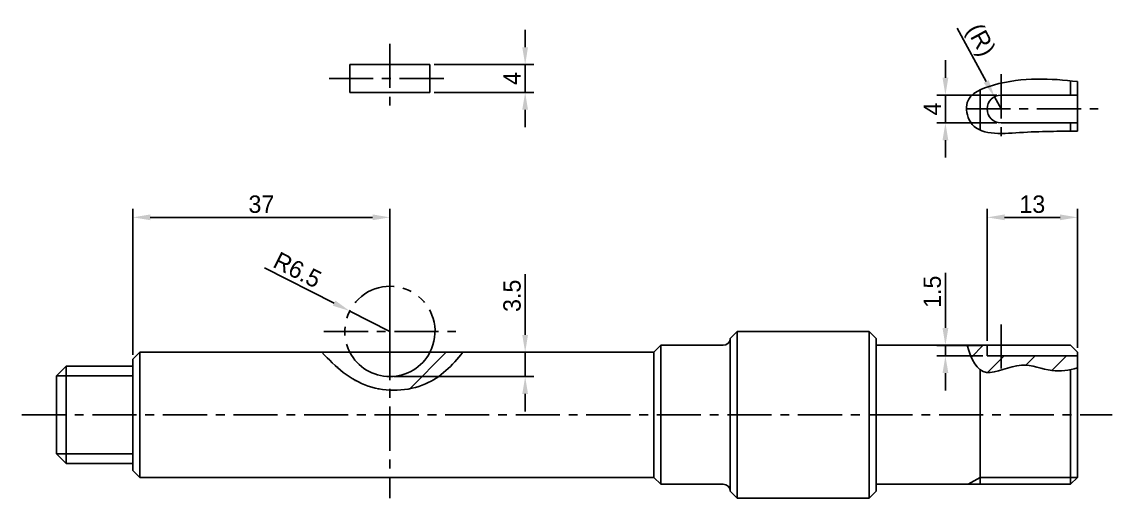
# Model space of a CAD drawing. Header units: millimetres. Extents: x 30 to 1168, y -22 to 440.
# Drawn here: x 1010.8 to 1167.8, y 194.3 to 262.9 of the extents above; entities that cross this region are included whole.
import ezdxf

# ---------------------------------------------------------------- set-up
doc = ezdxf.new("R2010")
doc.units = ezdxf.units.MM
doc.header["$LTSCALE"] = 0.2
doc.linetypes.add('CENTER', pattern=[50.8, 31.75, -6.35, 6.35, -6.35])
doc.linetypes.add('PHANTOM', pattern=[63.5, 31.75, -6.35, 6.35, -6.35, 6.35, -6.35])
for name, color, linetype in [('가는실선', 1, 'Continuous'), ('가상선', 1, 'PHANTOM'), ('외형선', 3, 'Continuous'), ('중심선', 1, 'CENTER'), ('치수', 1, 'Continuous')]:
    doc.layers.add(name, color=color, linetype=linetype)
doc.dimstyles.new('ISO-25', dxfattribs={"dimtxt": 2.5, "dimasz": 2.5, "dimexe": 1.25, "dimexo": 0.625, "dimtad": 1, "dimdsep": 46, "dimtxsty": 'Standard', "dimcen": 0, "dimclrt": 2, "dimadec": 0, "dimazin": 0, "dimtfac": 1, "dimtmove": 0, "dimatfit": 3, "dimfxl": 1, "dimarcsym": 0})
pattern_1 = [(45, (-4.636, 27.8166), (-2.245064, 2.245064), [])]

# ---------------------------------------------------------------- blocks, each defined once
blk = doc.blocks.new('*D63')
at = {"layer": 'Defpoints', "color": 0, "transparency": 16777216}
for p in [(1063.79, 234.73), (1063.79, 215.31), (1026.79, 214.31)]:
    blk.add_point(p, dxfattribs=at)
at = {"layer": '치수', "color": 0, "lineweight": -2, "transparency": 16777216}
for p, q in [((1026.79, 214.94), (1026.79, 235.98)), ((1063.79, 215.94), (1063.79, 235.98)), ((1029.29, 234.73), (1061.29, 234.73))]:
    blk.add_line(p, q, dxfattribs=at)
at = {"layer": '치수', "color": 0, "transparency": 16777216}
for points in [[(1029.29, 235.15), (1029.29, 234.32), (1026.79, 234.73)], [(1061.29, 235.15), (1061.29, 234.32), (1063.79, 234.73)]]:
    blk.add_solid(points, dxfattribs=at)
at = {"layer": '치수', "color": 2, "transparency": 16777216, "insert": (1045.29, 236.61), "char_height": 2.5, "attachment_point": 5}
blk.add_mtext('37', dxfattribs=at)
blk = doc.blocks.new('*D64')
at = {"layer": 'Defpoints', "color": 0, "transparency": 16777216}
for p in [(1069.56, 215.31), (1083.27, 215.31), (1063.79, 211.81)]:
    blk.add_point(p, dxfattribs=at)
at = {"layer": '치수', "color": 0, "lineweight": -2, "transparency": 16777216}
for p, q in [((1083.27, 217.81), (1083.27, 226.56)), ((1070.18, 215.31), (1084.52, 215.31)), ((1083.27, 211.81), (1083.27, 215.31)), ((1064.42, 211.81), (1084.52, 211.81)), ((1083.27, 209.31), (1083.27, 206.81))]:
    blk.add_line(p, q, dxfattribs=at)
at = {"layer": '치수', "color": 0, "transparency": 16777216}
for points in [[(1082.85, 217.81), (1083.68, 217.81), (1083.27, 215.31)], [(1082.85, 209.31), (1083.68, 209.31), (1083.27, 211.81)]]:
    blk.add_solid(points, dxfattribs=at)
at = {"layer": '치수', "color": 2, "transparency": 16777216, "insert": (1081.39, 223.44), "char_height": 2.5, "attachment_point": 5, "rotation": 90}
blk.add_mtext('3.5', dxfattribs=at)
blk = doc.blocks.new('*D65')
at = {"layer": 'Defpoints', "color": 0, "transparency": 16777216}
for p in [(1069.56, 256.71), (1069.56, 252.71), (1083.27, 252.71)]:
    blk.add_point(p, dxfattribs=at)
at = {"layer": '치수', "color": 0, "lineweight": -2, "transparency": 16777216}
for p, q in [((1083.27, 259.21), (1083.27, 261.71)), ((1070.18, 256.71), (1084.52, 256.71)), ((1083.27, 256.71), (1083.27, 252.71)), ((1070.18, 252.71), (1084.52, 252.71)), ((1083.27, 250.21), (1083.27, 247.71))]:
    blk.add_line(p, q, dxfattribs=at)
at = {"layer": '치수', "color": 0, "transparency": 16777216}
for points in [[(1082.85, 259.21), (1083.68, 259.21), (1083.27, 256.71)], [(1082.85, 250.21), (1083.68, 250.21), (1083.27, 252.71)]]:
    blk.add_solid(points, dxfattribs=at)
at = {"layer": '치수', "color": 2, "transparency": 16777216, "insert": (1081.39, 254.71), "char_height": 2.5, "attachment_point": 5, "rotation": 90}
blk.add_mtext('4', dxfattribs=at)
blk = doc.blocks.new('*D66')
at = {"layer": 'Defpoints', "color": 0, "transparency": 16777216}
for p in [(1058, 221.25), (1063.79, 218.31)]:
    blk.add_point(p, dxfattribs=at)
at = {"layer": '치수', "color": 0, "lineweight": -2, "transparency": 16777216}
for p, q in [((1045.73, 227.47), (1055.77, 222.38)), ((1063.79, 218.31), (1058, 221.25))]:
    blk.add_line(p, q, dxfattribs=at)
at = {"layer": '치수', "color": 0, "transparency": 16777216}
blk.add_solid([(1055.95, 222.75), (1055.58, 222.01), (1058, 221.25)], dxfattribs=at)
at = {"layer": '치수', "color": 2, "transparency": 16777216, "insert": (1050.48, 227.16), "char_height": 2.5, "attachment_point": 5, "rotation": 333.105}
blk.add_mtext('R6.5', dxfattribs=at)
blk = doc.blocks.new('*D67')
at = {"layer": 'Defpoints', "color": 0, "transparency": 16777216}
for p in [(1162.79, 234.73), (1149.79, 216.31), (1162.79, 215.31)]:
    blk.add_point(p, dxfattribs=at)
at = {"layer": '치수', "color": 0, "lineweight": -2, "transparency": 16777216}
for p, q in [((1149.79, 216.94), (1149.79, 235.98)), ((1162.79, 215.94), (1162.79, 235.98)), ((1152.29, 234.73), (1160.29, 234.73))]:
    blk.add_line(p, q, dxfattribs=at)
at = {"layer": '치수', "color": 0, "transparency": 16777216}
for points in [[(1152.29, 235.15), (1152.29, 234.32), (1149.79, 234.73)], [(1160.29, 235.15), (1160.29, 234.32), (1162.79, 234.73)]]:
    blk.add_solid(points, dxfattribs=at)
at = {"layer": '치수', "color": 2, "transparency": 16777216, "insert": (1156.29, 236.61), "char_height": 2.5, "attachment_point": 5}
blk.add_mtext('13', dxfattribs=at)
blk = doc.blocks.new('*D68')
at = {"layer": 'Defpoints', "color": 0, "transparency": 16777216}
for p in [(1143.78, 216.31), (1149.79, 216.31), (1149.79, 214.81)]:
    blk.add_point(p, dxfattribs=at)
at = {"layer": '치수', "color": 0, "lineweight": -2, "transparency": 16777216}
for p, q in [((1143.78, 218.81), (1143.78, 226.73)), ((1149.17, 216.31), (1142.53, 216.31)), ((1143.78, 214.81), (1143.78, 216.31)), ((1149.17, 214.81), (1142.53, 214.81)), ((1143.78, 212.31), (1143.78, 209.81))]:
    blk.add_line(p, q, dxfattribs=at)
at = {"layer": '치수', "color": 0, "transparency": 16777216}
for points in [[(1143.36, 218.81), (1144.2, 218.81), (1143.78, 216.31)], [(1143.36, 212.31), (1144.2, 212.31), (1143.78, 214.81)]]:
    blk.add_solid(points, dxfattribs=at)
at = {"layer": '치수', "color": 2, "transparency": 16777216, "insert": (1141.9, 224.02), "char_height": 2.5, "attachment_point": 5, "rotation": 90}
blk.add_mtext('1.5', dxfattribs=at)
blk = doc.blocks.new('*D69')
at = {"layer": 'Defpoints', "color": 0, "transparency": 16777216}
for p in [(1151.79, 252.33), (1143.78, 248.33), (1151.79, 248.33)]:
    blk.add_point(p, dxfattribs=at)
at = {"layer": '치수', "color": 0, "lineweight": -2, "transparency": 16777216}
for p, q in [((1143.78, 254.83), (1143.78, 257.33)), ((1151.17, 252.33), (1142.53, 252.33)), ((1143.78, 252.33), (1143.78, 248.33)), ((1151.17, 248.33), (1142.53, 248.33)), ((1143.78, 245.83), (1143.78, 243.33))]:
    blk.add_line(p, q, dxfattribs=at)
at = {"layer": '치수', "color": 0, "transparency": 16777216}
for points in [[(1143.36, 254.83), (1144.2, 254.83), (1143.78, 252.33)], [(1143.36, 245.83), (1144.2, 245.83), (1143.78, 248.33)]]:
    blk.add_solid(points, dxfattribs=at)
at = {"layer": '치수', "color": 2, "transparency": 16777216, "insert": (1141.9, 250.33), "char_height": 2.5, "attachment_point": 5, "rotation": 90}
blk.add_mtext('4', dxfattribs=at)
blk = doc.blocks.new('*D70')
at = {"layer": 'Defpoints', "color": 0, "transparency": 16777216}
for p in [(1150.84, 252.09), (1151.79, 250.33)]:
    blk.add_point(p, dxfattribs=at)
at = {"layer": '치수', "color": 0, "lineweight": -2, "transparency": 16777216}
for p, q in [((1145.49, 261.98), (1149.65, 254.29)), ((1151.79, 250.33), (1150.84, 252.09))]:
    blk.add_line(p, q, dxfattribs=at)
at = {"layer": '치수', "color": 0, "transparency": 16777216}
blk.add_solid([(1150.02, 254.48), (1149.29, 254.09), (1150.84, 252.09)], dxfattribs=at)
at = {"layer": '치수', "color": 2, "transparency": 16777216, "insert": (1148.63, 260.13), "char_height": 2.5, "attachment_point": 5, "rotation": 298.3904}
blk.add_mtext('(R)', dxfattribs=at)

msp = doc.modelspace()

# ---------------------------------------------------------------- hatches: boundary and pattern name
at = {"layer": '가는실선'}
h = msp.add_hatch(dxfattribs=at)
h.set_pattern_fill('ANSI31', color=256)
h.set_pattern_definition(pattern_1)
edge = h.paths.add_edge_path(flags=17)
edge.add_spline(control_points=[(1054.01, 215.311), (1055.957, 213.197), (1058.826, 210.638), (1062.719, 209.926), (1063.793, 209.872)], knot_values=[2.8960112, 2.8960112, 2.8960112, 2.8960112, 11.2179502, 14.3355286, 14.3355286, 14.3355286, 14.3355286], degree=3, periodic=0)
edge.add_line((1063.793, 209.872), (1063.793, 211.811))
edge.add_arc((1063.793, 218.311), 6.5, 207.48643, 270, ccw=False)
edge.add_line((1058.026, 215.311), (1054.01, 215.311))
edge = h.paths.add_edge_path()
edge.add_spline(control_points=[(1054.01, 215.311), (1055.957, 213.197), (1060.115, 209.488), (1069.138, 209.734), (1072.765, 213.403), (1074.312, 215.311)], knot_values=[2.8960112, 2.8960112, 2.8960112, 2.8960112, 11.2179502, 19.4778851, 26.6034547, 26.6034547, 26.6034547, 26.6034547], degree=3, periodic=0)
edge.add_line((1074.312, 215.311), (1069.559, 215.311))
edge.add_arc((1063.793, 218.311), 6.5, 207.48643, 332.51357, ccw=False)
edge.add_line((1058.026, 215.311), (1054.01, 215.311))
h = msp.add_hatch(dxfattribs=at)
h.set_pattern_fill('ANSI31', color=256)
h.set_pattern_definition(pattern_1)
edge = h.paths.add_edge_path()
edge.add_line((1151.793, 214.811), (1149.793, 214.811))
edge.add_line((1149.793, 214.811), (1149.793, 216.311))
edge.add_line((1149.793, 216.311), (1148.793, 216.311))
edge.add_line((1148.793, 216.311), (1148.793, 212.795))
edge.add_spline(control_points=[(1148.793, 212.795), (1149.064, 212.598), (1149.907, 212.236), (1151.025, 212.515), (1151.793, 212.748)], knot_values=[6.4938904, 6.4938904, 6.4938904, 6.4938904, 7.7697204, 10.0724518, 10.0724518, 10.0724518, 10.0724518], degree=3, periodic=0)
edge.add_line((1151.793, 212.748), (1151.793, 214.811))
edge = h.paths.add_edge_path()
edge.add_line((1148.793, 216.311), (1146.902, 216.311))
edge.add_spline(control_points=[(1146.902, 216.311), (1147.36, 214.738), (1147.929, 213.422), (1148.793, 212.795)], knot_values=[2.4375761, 2.4375761, 2.4375761, 2.4375761, 6.4938904, 6.4938904, 6.4938904, 6.4938904], degree=3, periodic=0)
edge.add_line((1148.793, 212.795), (1148.793, 216.311))
edge = h.paths.add_edge_path()
edge.add_line((1162.793, 214.811), (1151.793, 214.811))
edge.add_line((1151.793, 214.811), (1151.793, 212.748))
edge.add_spline(control_points=[(1151.793, 212.748), (1152.733, 213.033), (1155.357, 213.981), (1158.558, 212.452), (1160.9, 212.634), (1161.793, 212.815)], knot_values=[10.0724518, 10.0724518, 10.0724518, 10.0724518, 12.8915912, 17.3700843, 20.1130167, 20.1130167, 20.1130167, 20.1130167], degree=3, periodic=0)
edge.add_spline(control_points=[(1161.793, 212.815), (1162.126, 212.882), (1162.459, 212.965), (1162.793, 213.059)], knot_values=[20.1130167, 20.1130167, 20.1130167, 20.1130167, 21.1355992, 21.1355992, 21.1355992, 21.1355992], degree=3, periodic=0)
edge.add_line((1162.793, 213.059), (1162.793, 214.811))

# ---------------------------------------------------------------- linework, layer by layer
for p, q in [((1015.793, 211.911), (1026.793, 211.911)), ((1015.793, 200.711), (1026.793, 200.711)), ((1148.793, 197.311), (1147.061, 196.311)), ((1148.793, 197.311), (1162.793, 197.311))]:
    msp.add_line(p, q, dxfattribs=at)
for points, knots in [([(1162.793, 254.273), (1158.939, 254.712), (1153.573, 255.086), (1146.289, 252.218), (1147.455, 246.337), (1155.208, 247.111), (1160.208, 247.136), (1162.793, 247.117)], [1.5073796, 1.5073796, 1.5073796, 1.5073796, 13.5614078, 18.0788473, 20.9050599, 28.1337053, 36.3758094, 36.3758094, 36.3758094, 36.3758094]), ([(1054.01, 215.311), (1055.957, 213.197), (1060.115, 209.488), (1069.138, 209.734), (1072.765, 213.403), (1074.312, 215.311)], [2.8960112, 2.8960112, 2.8960112, 2.8960112, 11.2179502, 19.4778851, 26.6034547, 26.6034547, 26.6034547, 26.6034547]), ([(1146.902, 216.311), (1147.505, 214.243), (1149.061, 211.062), (1154.623, 214.332), (1158.884, 212.296), (1161.564, 212.711), (1162.793, 213.059)], [2.4375761, 2.4375761, 2.4375761, 2.4375761, 7.7697204, 12.8915912, 17.3700843, 21.1355992, 21.1355992, 21.1355992, 21.1355992])]:
    msp.add_open_spline(points, degree=3, knots=knots, dxfattribs=at)
at = {"layer": '가상선'}
msp.add_arc((1063.793, 218.311), 6.5, 332.51357, 207.48643, dxfattribs=at)
at = {"layer": '외형선'}
for p, q in [((1058.026, 256.711), (1069.559, 256.711)), ((1058.026, 256.711), (1058.026, 252.711)), ((1069.559, 252.711), (1069.559, 256.711)), ((1161.793, 252.328), (1161.793, 254.382)), ((1148.793, 247.282), (1148.793, 253.088)), ((1162.793, 247.117), (1162.793, 254.273)), ((1058.026, 252.711), (1069.559, 252.711)), ((1151.793, 252.328), (1162.793, 252.328)), ((1149.793, 250.328), (1149.793, 250.328)), ((1151.793, 248.328), (1162.793, 248.328)), ((1161.793, 247.122), (1161.793, 248.328)), ((1113.793, 218.311), (1112.793, 217.311)), ((1113.793, 218.311), (1132.793, 218.311)), ((1113.793, 218.311), (1113.793, 194.311)), ((1132.793, 218.311), (1133.793, 217.311)), ((1132.793, 218.311), (1132.793, 194.311)), ((1112.793, 217.311), (1112.793, 195.311)), ((1133.793, 217.311), (1133.793, 195.311)), ((1027.793, 215.311), (1026.793, 214.311)), ((1027.793, 215.311), (1101.793, 215.311)), ((1027.793, 215.311), (1027.793, 197.311)), ((1102.793, 216.311), (1101.793, 215.311)), ((1101.793, 215.311), (1101.793, 197.311)), ((1102.793, 216.311), (1111.793, 216.311)), ((1102.793, 216.311), (1102.793, 196.311)), ((1133.793, 216.311), (1161.793, 216.311)), ((1149.793, 216.311), (1149.793, 214.811)), ((1161.793, 216.311), (1162.793, 215.311)), ((1162.793, 215.311), (1162.793, 197.311)), ((1026.793, 214.311), (1026.793, 198.311)), ((1149.793, 214.811), (1162.793, 214.811)), ((1015.793, 211.911), (1017.193, 213.311)), ((1017.193, 213.311), (1026.793, 213.311)), ((1017.193, 213.311), (1017.193, 199.311)), ((1148.793, 212.795), (1148.793, 196.311)), ((1161.793, 212.815), (1161.793, 196.311)), ((1015.793, 211.911), (1015.793, 200.711)), ((1017.193, 199.311), (1015.793, 200.711)), ((1017.193, 199.311), (1026.793, 199.311)), ((1027.793, 197.311), (1026.793, 198.311)), ((1027.793, 197.311), (1101.793, 197.311)), ((1102.793, 196.311), (1101.793, 197.311)), ((1102.793, 196.311), (1111.793, 196.311)), ((1133.793, 196.311), (1161.793, 196.311)), ((1162.793, 197.311), (1161.793, 196.311)), ((1113.793, 194.311), (1112.793, 195.311)), ((1133.793, 195.311), (1132.793, 194.311)), ((1113.793, 194.311), (1132.793, 194.311))]:
    msp.add_line(p, q, dxfattribs=at)
for centre, radius, start, end in [((1151.793, 250.328), 2, 90, 180), ((1151.793, 250.328), 2, 180, 270), ((1111.793, 217.311), 1, 270, 0), ((1063.793, 218.311), 6.5, 207.48643, 332.51357), ((1111.793, 195.311), 1, 0, 90)]:
    msp.add_arc(centre, radius, start, end, dxfattribs=at)
at = {"layer": '중심선'}
for p, q in [((1063.793, 259.711), (1063.793, 249.711)), ((1055.026, 254.711), (1072.559, 254.711)), ((1151.793, 255.328), (1151.793, 245.328)), ((1146.793, 250.328), (1165.793, 250.328)), ((1063.793, 227.811), (1063.793, 194.311)), ((1054.293, 218.311), (1073.293, 218.311)), ((1151.793, 219.311), (1151.793, 211.811)), ((1010.793, 206.311), (1167.793, 206.311))]:
    msp.add_line(p, q, dxfattribs=at)

# ---------------------------------------------------------------- dimensions: what is measured, and where the dimension line sits
at = {"layer": '치수'}
dim = msp.add_radius_dim(center=(1151.793, 250.328), mpoint=(1150.842, 252.087), text='(R)', dimstyle='ISO-25', dxfattribs=at)
dim.commit()
dim.dimension.update_dxf_attribs({"geometry": '*D70', "text_midpoint": (1148.628, 260.127)})
for base, p1, p2, picture, middle in [((1083.267, 252.711), (1069.559, 256.711), (1069.559, 252.711), '*D65', (1081.392, 254.711)), ((1143.78, 248.328), (1151.793, 252.328), (1151.793, 248.328), '*D69', (1141.905, 250.328)), ((1083.267, 215.311), (1063.793, 211.811), (1069.559, 215.311), '*D64', (1081.392, 223.436)), ((1143.78, 216.311), (1149.793, 214.811), (1149.793, 216.311), '*D68', (1141.905, 224.02))]:
    dim = msp.add_linear_dim(base=base, p1=p1, p2=p2, angle=90, dimstyle='ISO-25', dxfattribs=at)
    dim.commit()
    dim.dimension.update_dxf_attribs({"geometry": picture, "text_midpoint": middle})
for base, p1, p2, picture, middle in [((1063.793, 234.734), (1026.793, 214.311), (1063.793, 215.311), '*D63', (1045.293, 236.609)), ((1162.793, 234.734), (1149.793, 216.311), (1162.793, 215.311), '*D67', (1156.293, 236.609))]:
    dim = msp.add_linear_dim(base=base, p1=p1, p2=p2, dimstyle='ISO-25', dxfattribs=at)
    dim.commit()
    dim.dimension.update_dxf_attribs({"geometry": picture, "text_midpoint": middle})
dim = msp.add_radius_dim(center=(1063.793, 218.311), mpoint=(1057.996, 221.252), dimstyle='ISO-25', dxfattribs=at)
dim.commit()
dim.dimension.update_dxf_attribs({"geometry": '*D66', "text_midpoint": (1050.483, 227.165)})

doc.saveas('drawing.dxf')
